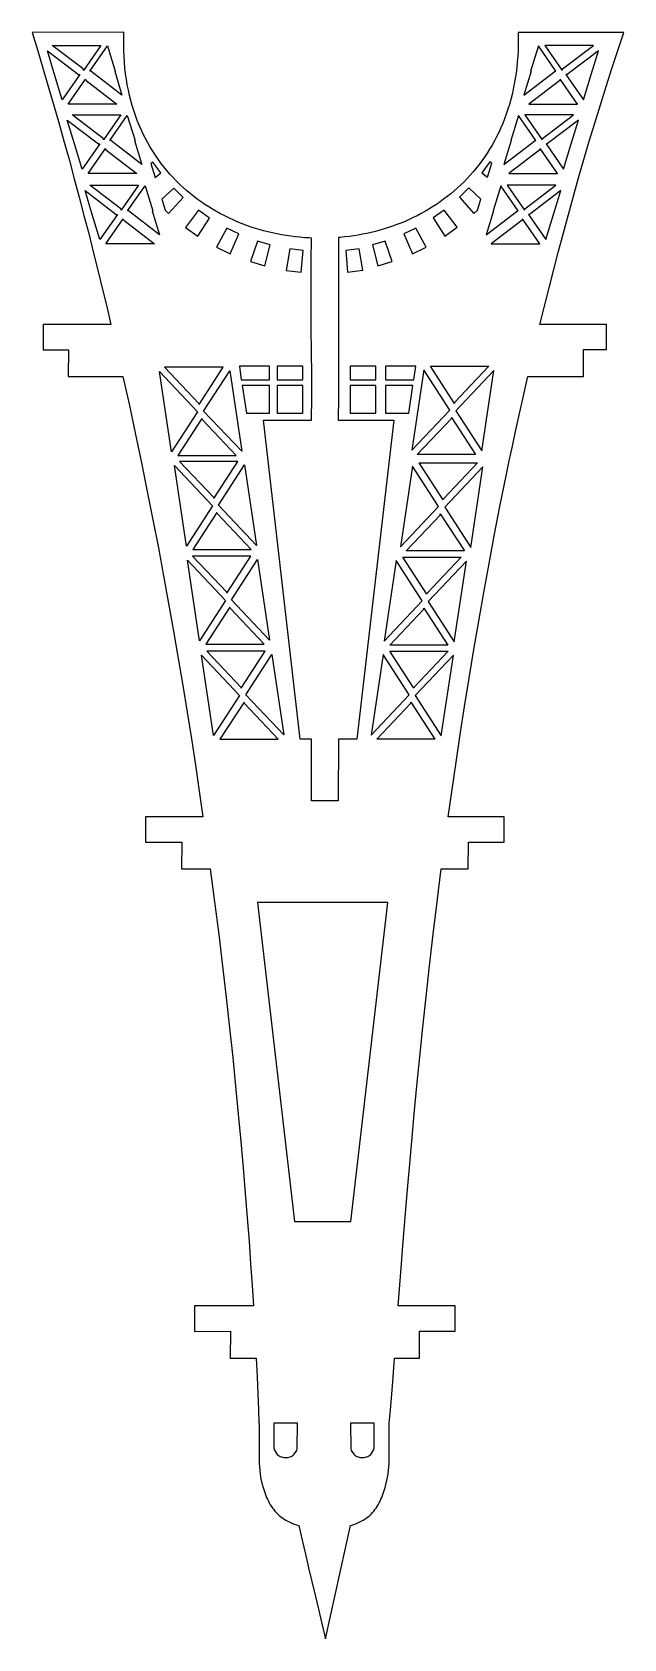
# Model space of a CAD drawing. Extents: x -518 to 178, y -391 to 405.
# Drawn here: x -517.8 to -342, y -72.7 to 405 of the extents above; entities that cross this region are included whole.
import ezdxf

# ---------------------------------------------------------------- set-up
doc = ezdxf.new("R2010")
doc.units = 0
doc.layers.add('LAYER_1', color=7, linetype='CONTINUOUS')

msp = doc.modelspace()

# ---------------------------------------------------------------- linework, layer by layer
at = {"layer": 'LAYER_1', "color": 242}
for points in [[(-354.0442, 310.6304), (-347.2111, 310.5817), (-347.2111, 318.0398), (-366.949, 318.0398), (-365.6126, 323.4963), (-364.2483, 328.9544), (-362.8558, 334.4129), (-361.4347, 339.8706), (-359.9846, 345.3263), (-358.5053, 350.7789), (-356.9965, 356.2271), (-355.4578, 361.6698), (-353.8889, 367.1059), (-352.2895, 372.5341), (-350.6592, 377.9533), (-348.9978, 383.3623), (-347.3049, 388.7599), (-345.5802, 394.145), (-343.8233, 399.5164), (-342.034, 404.8729), (-373.4361, 404.8729), (-373.407, 403.0637), (-373.4181, 401.2818), (-373.4691, 399.5273), (-373.5591, 397.8001), (-373.6877, 396.1002), (-373.8542, 394.4276), (-374.0581, 392.7823), (-374.2986, 391.1643), (-374.5752, 389.5736), (-374.8873, 388.0101), (-375.2343, 386.4739), (-375.6156, 384.9649), (-376.0305, 383.4832), (-376.4784, 382.0287), (-376.9587, 380.6014), (-377.4711, 379.2014), (-378.0144, 377.8285), (-378.5886, 376.4829), (-379.1927, 375.1644), (-379.8262, 373.8731), (-380.4884, 372.609), (-381.1788, 371.3721), (-381.8968, 370.1623), (-382.6418, 368.9796), (-383.4131, 367.8241), (-384.2102, 366.6957), (-385.0323, 365.5944), (-385.8791, 364.5203), (-386.7497, 363.4732), (-387.6436, 362.4533), (-388.5603, 361.4604), (-389.499, 360.4946), (-390.4592, 359.5559), (-391.4402, 358.6442), (-392.4416, 357.7596), (-393.4625, 356.902), (-394.5026, 356.0715), (-395.561, 355.268), (-396.6373, 354.4915), (-397.7308, 353.742), (-398.8409, 353.0195), (-399.967, 352.324), (-401.1085, 351.6555), (-402.2648, 351.014), (-403.4352, 350.3994), (-404.6192, 349.8118), (-405.8162, 349.2511), (-407.0255, 348.7174), (-408.2465, 348.2106), (-409.4787, 347.7307), (-410.7214, 347.2778), (-411.974, 346.8517), (-413.2359, 346.4526), (-414.5064, 346.0803), (-415.785, 345.7349), (-417.0712, 345.4164), (-418.3642, 345.1248), (-419.6634, 344.86), (-420.9684, 344.622), (-422.2783, 344.4109), (-423.5927, 344.2266), (-424.9109, 344.0691), (-426.2323, 343.9385), (-426.8297, 343.8916), (-426.8348, 336.9605), (-426.82, 330.1382), (-426.7948, 323.3918), (-426.769, 316.6883), (-426.7521, 309.9947), (-426.7537, 303.2781), (-426.7834, 296.5056), (-426.8508, 289.6442), (-410.3848, 289.6442), (-421.3554, 194.7667), (-426.8286, 194.7667), (-426.8507, 176.4813), (-434.8367, 176.4813), (-434.8256, 194.7667), (-438.1543, 194.7667), (-449.1249, 289.6442), (-434.8257, 289.6442), (-434.7642, 296.4304), (-434.7662, 303.1902), (-434.8089, 309.9335), (-434.8694, 316.67), (-434.9248, 323.4092), (-434.952, 330.161), (-434.9284, 336.9351), (-434.8308, 343.7411), (-435.5194, 343.7699), (-436.8951, 343.8562), (-438.2683, 343.9713), (-439.6385, 344.1151), (-441.0048, 344.2876), (-442.3668, 344.4889), (-443.7236, 344.7189), (-445.0746, 344.9775), (-446.4192, 345.2649), (-447.7565, 345.5809), (-449.0861, 345.9256), (-450.4071, 346.2989), (-451.719, 346.7009), (-453.0209, 347.1316), (-454.3124, 347.5908), (-455.5925, 348.0787), (-456.8608, 348.5952), (-458.1165, 349.1403), (-459.359, 349.714), (-460.5875, 350.3163), (-461.8013, 350.9472), (-462.9999, 351.6066), (-464.1825, 352.2945), (-465.3485, 353.0111), (-466.4971, 353.7561), (-467.6277, 354.5297), (-468.7395, 355.3318), (-469.8321, 356.1623), (-470.9046, 357.0214), (-471.9562, 357.909), (-472.9867, 358.8251), (-473.995, 359.7696), (-474.9805, 360.7425), (-475.9424, 361.744), (-476.8805, 362.7738), (-477.7936, 363.8321), (-478.6813, 364.9188), (-479.5427, 366.0339), (-480.3774, 367.1774), (-481.1847, 368.3493), (-481.9636, 369.5496), (-482.7138, 370.7783), (-483.4343, 372.0353), (-484.1247, 373.3207), (-484.7841, 374.6344), (-485.412, 375.9764), (-486.0075, 377.3468), (-486.5701, 378.7454), (-487.0991, 380.1724), (-487.594, 381.6277), (-488.0537, 383.1112), (-488.4778, 384.6231), (-488.8656, 386.1632), (-489.2164, 387.7315), (-489.5295, 389.3281), (-489.8042, 390.9529), (-490.0399, 392.606), (-490.2358, 394.2873), (-490.3913, 395.9967), (-490.5058, 397.7344), (-490.5785, 399.5003), (-490.6086, 401.2943), (-490.5959, 403.1165), (-490.5392, 404.9669), (-517.7975, 404.8729), (-516.1397, 399.4345), (-514.5088, 393.9937), (-512.9047, 388.5514), (-511.3272, 383.1085), (-509.776, 377.6656), (-508.2508, 372.2238), (-506.7515, 366.7837), (-505.2778, 361.3463), (-503.8296, 355.9122), (-502.4065, 350.4825), (-501.0083, 345.0578), (-499.6349, 339.6391), (-498.2859, 334.2271), (-496.9613, 328.8226), (-495.6606, 323.4266), (-494.3838, 318.0398), (-514.5237, 318.0398), (-514.5237, 310.5624), (-506.987, 310.5645), (-507.0622, 302.5467), (-490.8294, 302.5467), (-488.9312, 293.9529), (-487.092, 285.3972), (-485.3111, 276.8832), (-483.5875, 268.4147), (-481.9202, 259.9954), (-480.3086, 251.6291), (-478.7515, 243.3195), (-477.2484, 235.0703), (-475.7979, 226.8851), (-474.3995, 218.7679), (-473.052, 210.7222), (-471.7547, 202.7518), (-470.5067, 194.8605), (-469.307, 187.0519), (-468.1547, 179.3297), (-467.049, 171.6978), (-484.1349, 171.6978), (-484.1349, 164.1405), (-473.3103, 164.151), (-473.4814, 156.2036), (-464.9027, 156.2036), (-463.6083, 146.3665), (-462.3901, 136.7173), (-461.2456, 127.2649), (-460.173, 118.0179), (-459.1697, 108.9852), (-458.2338, 100.1754), (-457.3629, 91.5975), (-456.555, 83.26), (-455.8076, 75.1719), (-455.1188, 67.3418), (-454.4861, 59.7784), (-453.9077, 52.4907), (-453.3811, 45.4872), (-452.9041, 38.7769), (-452.4746, 32.3684), (-452.0903, 26.2705), (-469.6073, 26.2705), (-469.6073, 18.7022), (-458.8676, 18.7901), (-458.9539, 10.7778), (-451.2271, 10.7778), (-450.958, 5.1999), (-450.7361, 0.1006), (-450.5579, -4.5064), (-450.4192, -8.6073), (-450.4094, -8.6073), (-450.4094, -20.4263), (-450.102, -23.7287), (-449.8316, -25.076), (-449.5305, -26.388), (-449.1924, -27.661), (-449.0076, -28.2817), (-448.8112, -28.8913), (-448.6024, -29.4893), (-448.3804, -30.0753), (-448.1446, -30.6487), (-447.894, -31.2092), (-447.6279, -31.7563), (-447.3456, -32.2896), (-447.0461, -32.8084), (-446.729, -33.3125), (-446.3931, -33.8014), (-446.0378, -34.2745), (-445.6624, -34.7315), (-445.266, -35.1718), (-444.8478, -35.5951), (-444.4072, -36.0008), (-443.9432, -36.3886), (-443.4551, -36.7578), (-442.9422, -37.1082), (-442.4036, -37.4391), (-441.8385, -37.7503), (-441.2463, -38.0411), (-440.626, -38.3112), (-439.977, -38.5601), (-439.2984, -38.7873), (-438.5894, -38.9924), (-437.6131, -43.3465), (-436.6486, -47.5232), (-435.6877, -51.5912), (-434.7227, -55.6189), (-433.7456, -59.6748), (-432.7484, -63.8275), (-431.7233, -68.1454), (-430.6622, -72.6972), (-423.281, -38.9924), (-422.5729, -38.7873), (-421.8968, -38.5601), (-421.2519, -38.3112), (-420.6372, -38.0411), (-420.0519, -37.7503), (-419.4949, -37.4391), (-418.9656, -37.1082), (-418.4629, -36.7578), (-417.986, -36.3886), (-417.5339, -36.0008), (-417.1058, -35.5951), (-416.7008, -35.1718), (-416.318, -34.7315), (-415.9565, -34.2745), (-415.6154, -33.8014), (-415.2938, -33.3125), (-414.9909, -32.8084), (-414.7056, -32.2896), (-414.4372, -31.7563), (-414.1847, -31.2092), (-413.9474, -30.6487), (-413.7241, -30.0753), (-413.5141, -29.4893), (-413.3164, -28.8913), (-412.9547, -27.661), (-412.6317, -26.388), (-412.3402, -25.076), (-412.0733, -23.7287), (-411.7658, -20.4263), (-411.7658, -8.6073), (-411.7228, -8.6073), (-411.3667, -4.5713), (-410.9935, 0.0159), (-410.5989, 5.1378), (-410.1781, 10.7778), (-402.7807, 10.7778), (-402.7572, 18.7869), (-392.1272, 18.7463), (-392.1272, 26.2705), (-409.0323, 26.2705), (-408.0876, 38.7906), (-407.5633, 45.5163), (-407.0006, 52.5386), (-406.3969, 59.8473), (-405.7494, 67.4321), (-405.0552, 75.2827), (-404.3115, 83.3889), (-403.5157, 91.7403), (-402.6648, 100.3267), (-401.7562, 109.1377), (-400.787, 118.1632), (-399.7546, 127.3928), (-398.656, 136.8163), (-397.4885, 146.4233), (-396.2493, 156.2036), (-388.2533, 156.2036), (-388.2112, 164.1667), (-377.5997, 164.1295), (-377.5997, 171.6978), (-394.1865, 171.6978), (-393.0507, 179.8022), (-391.8787, 187.9015), (-390.64, 196.1724), (-389.3614, 204.4371), (-388.0033, 212.9249), (-386.6005, 221.4053), (-385.1519, 229.8781), (-383.6563, 238.3426), (-382.0672, 247.0445), (-380.4262, 255.7367), (-378.7321, 264.4187), (-376.9835, 273.09), (-376.0738, 277.4916), (-375.1495, 281.8902), (-374.2105, 286.2857), (-373.2567, 290.678), (-372.2812, 295.0946), (-371.2908, 299.5078), (-370.5982, 302.5467), (-354.0389, 302.5467), (-354.0442, 310.6304)], [(-513.2773, 399.4467), (-503.9953, 392.3397), (-503.6588, 392.3395), (-508.8594, 384.8717), (-511.1297, 392.3445), (-511.1159, 392.3445), (-513.2773, 399.4467), (-513.2773, 399.4467)], [(-504.7187, 401.0355), (-497.3495, 401.031), (-502.5098, 393.6039), (-502.6351, 394.0138), (-511.8069, 401.0425), (-504.719, 401.0365), (-504.7187, 401.0355), (-504.7187, 401.0355)], [(-495.4519, 400.8524), (-493.162, 393.3804), (-493.2845, 393.3805), (-491.1197, 386.2679), (-500.3945, 393.3854), (-500.6529, 393.3856), (-495.4519, 400.8524), (-495.4519, 400.8524)], [(-367.4242, 400.8524), (-369.7142, 393.3804), (-369.5917, 393.3805), (-371.7564, 386.2679), (-362.4817, 393.3854), (-362.2233, 393.3856), (-367.4242, 400.8524), (-367.4242, 400.8524)], [(-358.1576, 401.0355), (-365.5267, 401.031), (-360.3664, 393.6039), (-360.2412, 394.0138), (-351.0693, 401.0425), (-358.1573, 401.0365), (-358.1576, 401.0355), (-358.1576, 401.0355)], [(-349.5989, 399.4467), (-358.8809, 392.3397), (-359.2174, 392.3395), (-354.0168, 384.8717), (-351.7466, 392.3445), (-351.7604, 392.3445), (-349.5989, 399.4467), (-349.5989, 399.4467)], [(-499.7121, 383.5807), (-507.0812, 383.5853), (-501.921, 391.0124), (-501.7957, 390.6024), (-492.6238, 383.5737), (-499.7118, 383.5797), (-499.7121, 383.5807), (-499.7121, 383.5807)], [(-363.1641, 383.5807), (-355.7949, 383.5853), (-360.9552, 391.0124), (-361.0805, 390.6024), (-370.2524, 383.5737), (-363.1644, 383.5797), (-363.1641, 383.5807), (-363.1641, 383.5807)], [(-507.3507, 378.8224), (-498.0687, 371.7154), (-497.7322, 371.7152), (-502.9328, 364.2474), (-505.203, 371.7202), (-505.1892, 371.7202), (-507.3507, 378.8224), (-507.3507, 378.8224)], [(-498.792, 380.4113), (-491.4228, 380.4067), (-496.5832, 372.9796), (-496.7084, 373.3896), (-505.8803, 380.4182), (-498.7923, 380.4123), (-498.792, 380.4113), (-498.792, 380.4113)], [(-489.5254, 380.2282), (-487.2354, 372.7561), (-487.3579, 372.7562), (-485.1932, 365.6437), (-494.4679, 372.7612), (-494.7263, 372.7613), (-489.5254, 380.2282), (-489.5254, 380.2282)], [(-373.3508, 380.2282), (-375.6408, 372.7561), (-375.5184, 372.7562), (-377.683, 365.6437), (-368.4082, 372.7612), (-368.1499, 372.7613), (-373.3508, 380.2282), (-373.3508, 380.2282)], [(-364.0842, 380.4113), (-371.4534, 380.4067), (-366.293, 372.9796), (-366.1677, 373.3896), (-356.9959, 380.4182), (-364.0839, 380.4123), (-364.0842, 380.4113), (-364.0842, 380.4113)], [(-355.5255, 378.8224), (-364.8075, 371.7154), (-365.144, 371.7152), (-359.9434, 364.2474), (-357.6732, 371.7202), (-357.687, 371.7202), (-355.5255, 378.8224), (-355.5255, 378.8224)], [(-493.7855, 362.9564), (-501.1547, 362.961), (-495.9943, 370.3881), (-495.8691, 369.9782), (-486.6972, 362.9495), (-493.7852, 362.9555), (-493.7855, 362.9564), (-493.7855, 362.9564)], [(-369.0907, 362.9564), (-361.7215, 362.961), (-366.8819, 370.3881), (-367.0071, 369.9782), (-376.179, 362.9495), (-369.091, 362.9555), (-369.0907, 362.9564), (-369.0907, 362.9564)], [(-479.6154, 363.0905), (-481.9535, 366.3107), (-482.5575, 365.9075), (-481.2855, 361.7597), (-479.6154, 363.0905), (-479.6154, 363.0905)], [(-382.535, 361.8323), (-381.2689, 365.9808), (-381.8733, 366.3841), (-384.2069, 363.16), (-382.535, 361.8323), (-382.535, 361.8323)], [(-493.5335, 359.4917), (-486.1643, 359.4871), (-491.3247, 352.06), (-491.4499, 352.47), (-500.6218, 359.4987), (-493.5338, 359.4927), (-493.5335, 359.4917), (-493.5335, 359.4917)], [(-484.2669, 359.3086), (-481.9769, 351.8366), (-482.0993, 351.8366), (-479.9347, 344.7241), (-489.2094, 351.8416), (-489.4678, 351.8418), (-484.2669, 359.3086), (-484.2669, 359.3086)], [(-472.9243, 355.806), (-475.745, 358.6029), (-479.3074, 355.2777), (-478.2977, 352.0162), (-477.2499, 351.0304), (-472.9243, 355.806), (-472.9243, 355.806)], [(-384.5033, 355.3463), (-388.0697, 358.6664), (-390.8869, 355.8655), (-386.5541, 351.096), (-385.5075, 352.0842), (-384.5033, 355.3463), (-384.5033, 355.3463)], [(-378.6093, 359.3086), (-380.8994, 351.8366), (-380.7769, 351.8366), (-382.9415, 344.7241), (-373.6668, 351.8416), (-373.4085, 351.8418), (-378.6093, 359.3086), (-378.6093, 359.3086)], [(-369.3427, 359.4917), (-376.7119, 359.4871), (-371.5515, 352.06), (-371.4263, 352.47), (-362.2544, 359.4987), (-369.3423, 359.4927), (-369.3427, 359.4917), (-369.3427, 359.4917)], [(-502.0922, 357.9028), (-492.8102, 350.7959), (-492.4737, 350.7957), (-497.6742, 343.3279), (-499.9445, 350.8007), (-499.9307, 350.8007), (-502.0922, 357.9028), (-502.0922, 357.9028)], [(-360.784, 357.9028), (-370.066, 350.7959), (-370.4025, 350.7957), (-365.2019, 343.3279), (-362.9317, 350.8007), (-362.9455, 350.8007), (-360.784, 357.9028), (-360.784, 357.9028)], [(-488.527, 342.0369), (-495.8962, 342.0415), (-490.7358, 349.4686), (-490.6106, 349.0586), (-481.4387, 342.0299), (-488.5267, 342.0359), (-488.527, 342.0369), (-488.527, 342.0369)], [(-465.1065, 349.6896), (-468.3705, 352.0027), (-472.294, 346.8856), (-468.6064, 344.2906), (-465.1065, 349.6896), (-465.1065, 349.6896)], [(-395.4356, 352.0569), (-398.6961, 349.7386), (-395.1883, 344.3448), (-391.5051, 346.9447), (-395.4356, 352.0569), (-395.4356, 352.0569)], [(-374.3491, 342.0369), (-366.98, 342.0415), (-372.1403, 349.4686), (-372.2656, 349.0586), (-381.4374, 342.0299), (-374.3495, 342.0359), (-374.3491, 342.0369), (-374.3491, 342.0369)], [(-456.4244, 344.9643), (-460.0097, 346.6933), (-463.0663, 341.0119), (-458.9977, 339.0417), (-456.4244, 344.9643), (-456.4244, 344.9643)], [(-403.7879, 346.7345), (-407.3715, 344.9999), (-404.79, 339.0813), (-400.7231, 341.0579), (-403.7879, 346.7345), (-403.7879, 346.7345)], [(-447.0786, 341.7081), (-450.9057, 342.8341), (-452.9752, 336.7306), (-448.6443, 335.4447), (-447.0786, 341.7081), (-447.0786, 341.7081)], [(-437.331, 340.0042), (-441.2783, 340.5047), (-442.3411, 334.1405), (-437.8499, 333.5805), (-437.331, 340.0042), (-437.331, 340.0042)], [(-420.681, 340.5185), (-424.6279, 340.0126), (-424.0995, 333.5884), (-419.6095, 334.1561), (-420.681, 340.5185), (-420.681, 340.5185)], [(-412.8878, 342.861), (-416.7124, 341.7305), (-415.1375, 335.4693), (-410.8087, 336.7619), (-412.8878, 342.861), (-412.8878, 342.861)], [(-479.9684, 304.0703), (-468.6514, 292.1107), (-476.384, 280.1512), (-479.9684, 304.0703), (-479.9684, 304.0703)], [(-461.0842, 305.3187), (-469.8001, 305.3187), (-478.4388, 305.3187), (-468.2764, 294.5749), (-468.2327, 294.2829), (-461.0842, 305.3187), (-461.0842, 305.3187)], [(-459.1066, 304.27), (-455.5424, 280.3509), (-466.8593, 292.3105), (-459.1066, 304.27), (-459.1066, 304.27)], [(-456.2463, 305.6236), (-455.6623, 301.6287), (-447.2854, 301.6287), (-447.2854, 305.6236), (-456.2463, 305.6236), (-456.2463, 305.6236)], [(-445.0015, 301.6287), (-437.4301, 301.6287), (-437.4301, 305.6236), (-445.0015, 305.6236), (-445.0015, 301.6287), (-445.0015, 301.6287)], [(-423.299, 301.6287), (-415.7275, 301.6287), (-415.7275, 305.6236), (-423.299, 305.6236), (-423.299, 301.6287), (-423.299, 301.6287)], [(-412.8339, 301.6287), (-404.457, 301.6287), (-403.873, 305.6236), (-412.8339, 305.6236), (-412.8339, 301.6287), (-412.8339, 301.6287)], [(-401.4682, 304.5749), (-405.0325, 280.6558), (-393.7156, 292.6154), (-401.4682, 304.5749), (-401.4682, 304.5749)], [(-399.4907, 305.6236), (-390.7748, 305.6236), (-382.136, 305.6236), (-392.2984, 294.8798), (-392.3421, 294.5878), (-399.4907, 305.6236), (-399.4907, 305.6236)], [(-380.6065, 304.3752), (-391.9234, 292.4156), (-384.1908, 280.456), (-380.6065, 304.3752), (-380.6065, 304.3752)], [(-455.4005, 299.9309), (-454.1722, 291.6416), (-447.2854, 291.6416), (-447.2854, 299.9309), (-455.4005, 299.9309), (-455.4005, 299.9309)], [(-445.0015, 291.6416), (-437.4301, 291.6416), (-437.4301, 299.9309), (-445.0015, 299.9309), (-445.0015, 291.6416), (-445.0015, 291.6416)], [(-423.299, 299.9309), (-423.299, 291.6416), (-415.7275, 291.6416), (-415.7275, 299.9309), (-423.299, 299.9309), (-423.299, 299.9309)], [(-412.8339, 299.9309), (-412.8339, 291.6416), (-405.9471, 291.6416), (-404.7188, 299.9309), (-412.8339, 299.9309), (-412.8339, 299.9309)], [(-467.3034, 289.7984), (-467.3542, 290.1383), (-474.5028, 279.1025), (-465.703, 279.1025), (-457.1863, 279.1025), (-467.3034, 289.7984), (-467.3034, 289.7984)], [(-393.2715, 290.1033), (-393.2207, 290.4432), (-386.0721, 279.4074), (-394.8719, 279.4074), (-403.3885, 279.4074), (-393.2715, 290.1033), (-393.2715, 290.1033)], [(-456.6677, 277.3627), (-465.3836, 277.3627), (-474.0223, 277.3627), (-463.8599, 266.6189), (-463.8162, 266.3269), (-456.6677, 277.3627), (-456.6677, 277.3627)], [(-475.5518, 276.1143), (-464.235, 264.1547), (-471.9675, 252.1952), (-475.5518, 276.1143), (-475.5518, 276.1143)], [(-454.6901, 276.314), (-451.1259, 252.3949), (-462.4428, 264.3545), (-454.6901, 276.314), (-454.6901, 276.314)], [(-404.7985, 275.8864), (-408.3627, 251.9673), (-397.0459, 263.9269), (-404.7985, 275.8864), (-404.7985, 275.8864)], [(-402.821, 276.9351), (-394.1051, 276.9351), (-385.4664, 276.9351), (-395.6287, 266.1913), (-395.6724, 265.8993), (-402.821, 276.9351), (-402.821, 276.9351)], [(-383.9368, 275.6867), (-395.2537, 263.7271), (-387.5212, 251.7676), (-383.9368, 275.6867), (-383.9368, 275.6867)], [(-462.8869, 261.8424), (-462.9377, 262.1823), (-470.0863, 251.1465), (-461.2865, 251.1465), (-452.7698, 251.1465), (-462.8869, 261.8424), (-462.8869, 261.8424)], [(-396.6018, 261.4148), (-396.5509, 261.7547), (-389.4023, 250.7189), (-398.2021, 250.7189), (-406.7188, 250.7189), (-396.6018, 261.4148), (-396.6018, 261.4148)], [(-452.8011, 249.1964), (-461.5169, 249.1964), (-470.1557, 249.1964), (-459.9933, 238.4527), (-459.9496, 238.1606), (-452.8011, 249.1964), (-452.8011, 249.1964)], [(-407.699, 248.9038), (-398.9831, 248.9039), (-390.3444, 248.9039), (-400.5067, 238.1601), (-400.5504, 237.8681), (-407.699, 248.9038), (-407.699, 248.9038)], [(-471.6852, 247.948), (-460.3684, 235.9884), (-468.1009, 224.0289), (-471.6852, 247.948), (-471.6852, 247.948)], [(-450.8235, 248.1478), (-447.2592, 224.2286), (-458.5762, 236.1882), (-450.8235, 248.1478), (-450.8235, 248.1478)], [(-409.6766, 247.8552), (-413.2408, 223.9361), (-401.9239, 235.8956), (-409.6766, 247.8552), (-409.6766, 247.8552)], [(-388.8149, 247.6555), (-400.1317, 235.6959), (-392.3992, 223.7363), (-388.8149, 247.6555), (-388.8149, 247.6555)], [(-459.0203, 233.6761), (-459.0711, 234.016), (-466.2197, 222.9802), (-457.4199, 222.9802), (-448.9032, 222.9802), (-459.0203, 233.6761), (-459.0203, 233.6761)], [(-401.4798, 233.3836), (-401.429, 233.7234), (-394.2804, 222.6877), (-403.0802, 222.6877), (-411.5969, 222.6877), (-401.4798, 233.3836), (-401.4798, 233.3836)], [(-467.4766, 219.7344), (-456.1598, 207.7749), (-463.8923, 195.8153), (-467.4766, 219.7344), (-467.4766, 219.7344)], [(-448.5925, 220.9828), (-457.3084, 220.9828), (-465.9471, 220.9828), (-455.7847, 210.2391), (-455.741, 209.9471), (-448.5925, 220.9828), (-448.5925, 220.9828)], [(-446.6149, 219.9342), (-443.0507, 196.015), (-454.3676, 207.9746), (-446.6149, 219.9342), (-446.6149, 219.9342)], [(-413.5384, 219.9253), (-417.1025, 196.0062), (-405.7857, 207.9658), (-413.5384, 219.9253), (-413.5384, 219.9253)], [(-411.5608, 220.974), (-402.8448, 220.974), (-394.2062, 220.974), (-404.3686, 210.2303), (-404.4123, 209.9382), (-411.5608, 220.974), (-411.5608, 220.974)], [(-392.6767, 219.7256), (-403.9936, 207.766), (-396.261, 195.8065), (-392.6767, 219.7256), (-392.6767, 219.7256)], [(-454.8117, 205.4625), (-454.8625, 205.8024), (-462.011, 194.7666), (-453.2113, 194.7667), (-444.6946, 194.7667), (-454.8117, 205.4625), (-454.8117, 205.4625)], [(-405.3416, 205.4537), (-405.2908, 205.7936), (-398.1422, 194.7578), (-406.942, 194.7578), (-415.4587, 194.7578), (-405.3416, 205.4537), (-405.3416, 205.4537)], [(-450.8702, 146.2478), (-439.8995, 51.3703), (-423.1007, 51.3703), (-412.1299, 146.2478), (-450.8702, 146.2478), (-450.8702, 146.2478)], [(-439.9569, -17.8287), (-439.1884, -16.6607), (-439.0346, -16.1372), (-438.9922, -8.6073), (-446.0168, -8.6073), (-445.9956, -15.8754), (-445.9078, -16.399), (-445.2271, -17.6273), (-444.9766, -17.8821), (-444.7004, -18.1091), (-444.4012, -18.3071), (-444.0818, -18.4746), (-443.745, -18.6105), (-443.3935, -18.7135), (-443.0302, -18.7822), (-442.6579, -18.8154), (-442.2811, -18.8072), (-441.9102, -18.7641), (-441.5478, -18.6872), (-441.1965, -18.5773), (-440.8591, -18.4356), (-440.5382, -18.2629), (-440.2366, -18.0603), (-439.9569, -17.8287), (-439.9569, -17.8287)], [(-416.1584, -8.6073), (-423.183, -8.6073), (-423.1406, -16.1372), (-422.9869, -16.6607), (-422.2182, -17.8287), (-421.9387, -18.0603), (-421.637, -18.2629), (-421.3162, -18.4356), (-420.9788, -18.5773), (-420.6274, -18.6872), (-420.265, -18.7641), (-419.8941, -18.8072), (-419.5174, -18.8154), (-419.145, -18.7822), (-418.7817, -18.7135), (-418.4303, -18.6105), (-418.0935, -18.4746), (-417.7741, -18.3071), (-417.4749, -18.1091), (-417.1985, -17.8821), (-416.9482, -17.6273), (-416.2674, -16.399), (-416.1796, -15.8754), (-416.1584, -8.6073), (-416.1584, -8.6073)]]:
    msp.add_lwpolyline(points, close=True, dxfattribs=at)

doc.saveas('drawing.dxf')
